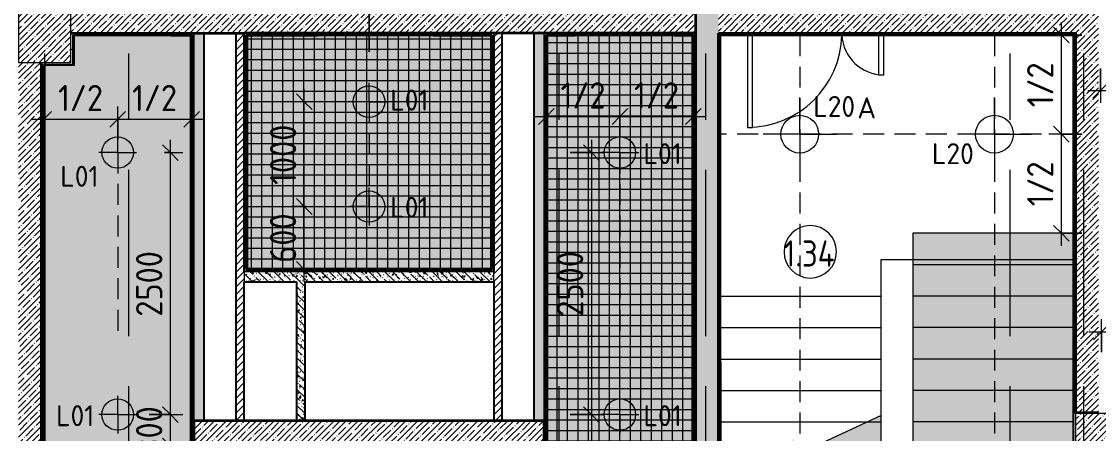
# Model space of a CAD drawing. Header units: millimetres. Extents: x 35802 to 233035, y -8553 to 29000.
# Drawn here: x 65439 to 75700, y 3859 to 7790 of the extents above; entities that cross this region are included whole.
import ezdxf

# ---------------------------------------------------------------- set-up
doc = ezdxf.new("R2010")
doc.units = ezdxf.units.MM
doc.linetypes.add('ADSK_Штрих_ш2 п1', pattern=[300, 200, -100])
doc.linetypes.add('Осевая', pattern=[3175, 635, -476.25, 1587.5, -476.25])
for name, color, linetype, lineweight in [('A-ANNO-DIMS', 7, 'Continuous', 9), ('A-ANNO-DIMS-100', 7, 'Continuous', 9), ('A-ANNO-NOTE', 7, 'Continuous', 9), ('A-AREA-IDEN', 7, 'Continuous', 9), ('A-CLNG-PATT', 7, 'Continuous', 9), ('A-DETL-1', 7, 'ADSK_Штрих_ш2 п1', 9), ('A-DOOR', 7, 'Continuous', 9), ('A-DOOR-1', 7, 'Continuous', 13), ('A-WALL', 7, 'Continuous', 9), ('E-LITE-EQPM-IDEN', 7, 'Continuous', 9), ('I-WALL', 7, 'Continuous', 9), ('S-COLS', 7, 'Continuous', 9), ('S-STRS-2', 7, 'Continuous', 9), ('S-STRS-MBND', 7, 'Continuous', 9), ('Оси-2', 7, 'Осевая', 9)]:
    doc.layers.add(name, color=color, linetype=linetype, lineweight=lineweight)
for name, color, linetype, lineweight, true_color in [('A-CLNG-1', 7, 'Continuous', 9, 0xc0c0c0), ('A-WALL-1', 7, 'Continuous', 35, 0x3c3c3c), ('A-WALL-2', 7, 'Continuous', 25, 0x3c3c3c), ('A-WALL-FNSH-2', 7, 'Continuous', 13, 0x3c3c3c), ('G-ANNO-TEXT-1', 1, 'Continuous', 9, 0xff0000)]:
    doc.layers.add(name, color=color, linetype=linetype, lineweight=lineweight, true_color=true_color)
doc.layers.add('A-CLNG-PATT-1', color=7, linetype='Continuous', lineweight=9, transparency=1)
doc.layers.add('S-STRS-1', color=7, linetype='Continuous', lineweight=13, transparency=1)
doc.styles.add('GOST Common', font='GOST_Common.ttf', dxfattribs={"height": 200})
doc.styles.add('GOST Common_1', font='GOST_Common.ttf', dxfattribs={"width": 0.9, "height": 250})
doc.styles.add('ISOCPEUR', font='isocpeur.ttf', dxfattribs={"width": 0.9, "height": 250})
doc.styles.add('ISOCPEUR_1', font='isocpeur.ttf', dxfattribs={"height": 200})
doc.dimstyles.new('ISO-2_5_0_9К_БОЛЬШОЙ', dxfattribs={"dimscale": 304.8, "dimtxt": 248.995294, "dimasz": 0.492126, "dimexe": 0.393701, "dimexo": 0.984252, "dimgap": 0, "dimtad": 1, "dimdec": 0, "dimrnd": 10, "dimzin": 0, "dimdsep": 46, "dimtxsty": 'ISOCPEUR', "dimblk1": 'OBLIQUE', "dimblk2": 'OBLIQUE', "dimsah": 1, "dimcen": 0.09, "dimdle": 0.393701, "dimazin": 0, "dimtfac": 1, "dimtdec": 4, "dimtix": 1, "dimtmove": 0, "dimatfit": 3, "dimfxl": 1, "dimtvp": 1, "dimtolj": 1, "dimtzin": 0, "dimarcsym": 2})
doc.dimstyles.new('ISO-2_5_0_9К_БОЛЬШОЙ_3', dxfattribs={"dimscale": 304.8, "dimtxt": 248.995294, "dimasz": 0.492126, "dimexe": 0.393701, "dimexo": 0.984252, "dimgap": 0, "dimtad": 1, "dimdec": 0, "dimrnd": 10, "dimzin": 0, "dimdsep": 46, "dimtxsty": 'ISOCPEUR', "dimblk1": 'OBLIQUE', "dimblk2": 'OBLIQUE', "dimsah": 1, "dimcen": 0.09, "dimdle": 0.393701, "dimazin": 0, "dimtfac": 1, "dimtdec": 4, "dimtix": 1, "dimtmove": 0, "dimatfit": 3, "dimfxl": 1, "dimtvp": 1, "dimtolj": 1, "dimtzin": 0, "dimarcsym": 2})
pattern_1 = [(45, (0, 0), (-57.02463, 57.02463), []), (45, (57.025, 0), (-57.02463, 57.02463), [100.806, -20.161, 3.353, -16.808])]
pattern_2 = [(45, (0, 0), (-35.35534, 35.35534), [])]
pattern_3 = [(135, (0, 0), (-75.43415, -75.43415), [106.68, -17.78, 3.556, -17.78]), (135, (0, 75.39), (-75.43415, -75.43415), []), (50, (0, 0), (127.52922, -11.15758), [13.335, -146.685]), (355, (0, 0), (-24.66966, 133.74002), [10.668, -117.348]), (100.451, (10.63, -0.93), (102.85973, 122.58178), [11.333, -124.663]), (46.184, (0, 35.56), (189.75516, -29.43036), [20.002, -220.027]), (96.636, (15.81, 33.1), (166.1822, 173.1996), [17, -186.995]), (351.184, (0, 35.56), (166.18393, 173.1976), [16.002, -176.022]), (21, (17.78, 26.67), (106.13027, -71.58603), [13.335, -146.685]), (326, (17.78, 26.67), (43.26188, 128.93175), [10.668, -117.348]), (71.451, (26.62, 20.7), (149.39198, 57.34505), [11.333, -124.663]), (37.5, (0, 0), (2.162228, 59.188357), [3.353, -112.573, 3.353, -115.773, -117.792]), (37.5, (0, 0), (2.162228, 59.188357), [-235.052, 3.353, -114.44]), (7.5, (0, 0), (46.77386, 70.12615), [3.353, -64.567, 3.353, -109.906, -44.894]), (7.5, (0, 0), (46.77386, 70.12615), [-181.178, 3.353, -41.542]), (327.5, (-39.65, 0), (94.91367, -4.010093), [3.353, -41.097, 3.353, -135.331, -184.023]), (327.5, (-39.65, 0), (94.91367, -4.010093), [-183.134, 3.353, -180.67]), (317.5, (-57.43, 0), (103.69057, 17.79882), [3.353, -54.432, 3.353, -88.748, -130.683]), (317.5, (-57.43, 0), (103.69057, 17.79882), [-149.885, 3.353, -127.33])]
pattern_4 = [(0, (0, 0), (121.92, 30.48), [10.058, -81.382, 10.058, -81.382, -487.68]), (0, (0, 0), (121.92, 30.48), [-182.88, 10.058, -172.822, 10.058, -81.382, -213.36]), (0, (0, 0), (121.92, 30.48), [-457.2, 10.058, -50.902, 10.058, -142.342]), (120, (45.72, 15.24), (-87.356454, 90.345817), [10.058, -81.382, 10.058, -81.382, -487.68]), (120, (45.72, 15.24), (-87.356454, 90.345817), [-182.88, 10.058, -172.822, 10.058, -81.382, -213.36]), (120, (45.72, 15.24), (-87.356454, 90.345817), [-457.2, 10.058, -50.902, 10.058, -142.342]), (240, (60.96, 76.2), (-34.563546, -120.825817), [10.058, -81.382, 10.058, -81.382, -487.68]), (240, (60.96, 76.2), (-34.563546, -120.825817), [-182.88, 10.058, -172.822, 10.058, -81.382, -213.36]), (240, (60.96, 76.2), (-34.563546, -120.825817), [-457.2, 10.058, -50.902, 10.058, -142.342])]

# ---------------------------------------------------------------- blocks, each defined once
blk = doc.blocks.new('BSC_Колонна _Прямоугольная - 500х500-V11-План расстановки осветительного оборудования 1 этажа в осях 12-23')
at = {"layer": 'S-COLS'}
h = blk.add_hatch(dxfattribs=at)
h.set_pattern_fill('FP_13', color=256, style=0, pattern_type=2)
h.set_pattern_definition([(45, (-75730, -3800), (-57.02463, 57.02463), []), (45, (-75672.975, -3800), (-57.02463, 57.02463), [100.806, -20.161, 3.353, -16.808])])
h.paths.add_polyline_path([(-250, -250), (250, -250), (250, 250), (-250, 250), (-250, 16)])
for p, q in [((250, 250), (-250, 250)), ((-250, 250), (-250, -250)), ((250, -250), (250, 250)), ((-250, -250), (250, -250))]:
    blk.add_line(p, q, dxfattribs=at)
blk = doc.blocks.new('BSC_Колонна _Прямоугольная - 500х500-V13-План расстановки осветительного оборудования 1 этажа в осях 12-23')
at = {"layer": 'S-COLS'}
h = blk.add_hatch(dxfattribs=at)
h.set_pattern_fill('FP_15', color=256, style=0, pattern_type=2)
h.set_pattern_definition([(45, (-65660, -7650), (-57.02463, 57.02463), []), (45, (-65602.975, -7650), (-57.02463, 57.02463), [100.806, -20.161, 3.353, -16.808])])
h.paths.add_polyline_path([(-250, -250), (250, -250), (250, 250), (-250, 250)])
for p, q in [((250, 250), (-250, 250)), ((-250, 250), (-250, -250)), ((250, -250), (250, 250)), ((-250, -250), (250, -250))]:
    blk.add_line(p, q, dxfattribs=at)
blk = doc.blocks.new('110_Дверь_СКБ_2Ст - Д-1_л_Лестничная клетка EIS60 2-32142534-План расстановки осветительного оборудования 1 этажа в осях 12-23')
at = {"layer": 'A-DOOR'}
for centre, radius, start, end in [((662.5, 110), 900, 90, 178.72242), ((-637.5, 110), 400, 2.88328, 90)]:
    blk.add_arc(centre, radius, start, end, dxfattribs=at)
at = {"layer": 'A-DOOR-1'}
for p, q in [((662.5, 1010), (612.5, 1010)), ((612.5, 1010), (612.5, 130)), ((662.5, 130), (662.5, 1010)), ((-637.5, 510), (-637.5, 130)), ((-587.5, 510), (-637.5, 510)), ((-587.5, 130), (-587.5, 510))]:
    blk.add_line(p, q, dxfattribs=at)
blk = doc.blocks.new('Марка_Помещения - Номер-25198446-План расстановки осветительного оборудования 1 этажа в осях 12-23')
at = {"layer": 'A-AREA-IDEN'}
for start, end in [(360, 180), (180, 360)]:
    blk.add_arc((0, 0), 2.5, start, end, dxfattribs=at)
blk = doc.blocks.new('DIMBLOCK61-План расстановки осветительного оборудования 1 этажа в осях 12-23')
at = {"layer": 'A-ANNO-DIMS-100'}
for p, q in [((70440, 6690), (70440, 7004)), ((71140, 6690), (71140, 7004)), ((70320, 6884), (71140, 6884)), ((70440, 6884), (70440, 6690)), ((71140, 6884), (71140, 6690))]:
    blk.add_line(p, q, dxfattribs=at)
at = {"layer": 'A-ANNO-DIMS-100', "lineweight": 20}
for p, q in [((70440, 6884), (70365, 6809)), ((70440, 6884), (70515, 6959)), ((71140, 6884), (71065, 6809)), ((71140, 6884), (71215, 6959))]:
    blk.add_line(p, q, dxfattribs=at)
at = {"layer": 'A-ANNO-DIMS-100', "color": 0, "insert": (70575, 7210), "char_height": 250, "width": 517.14, "attachment_point": 1, "line_spacing_factor": 1.149209, "style": 'ISOCPEUR'}
blk.add_mtext('1/2', dxfattribs=at)
blk = doc.blocks.new('_Oblique')
at = {"color": 0, "linetype": 'ByBlock', "lineweight": -2}
blk.add_line((-0.5, -0.5), (0.5, 0.5), dxfattribs=at)
blk = doc.blocks.new('DIMBLOCK62-План расстановки осветительного оборудования 1 этажа в осях 12-23')
at = {"layer": 'A-ANNO-DIMS-100'}
for p, q in [((71140, 6690), (71140, 7004)), ((71840, 6690), (71840, 7004)), ((71140, 6884), (71960, 6884)), ((71140, 6884), (71140, 6690)), ((71840, 6884), (71840, 6690))]:
    blk.add_line(p, q, dxfattribs=at)
at = {"layer": 'A-ANNO-DIMS-100', "lineweight": 20}
for p, q in [((71140, 6884), (71065, 6809)), ((71140, 6884), (71215, 6959)), ((71840, 6884), (71765, 6809)), ((71840, 6884), (71915, 6959))]:
    blk.add_line(p, q, dxfattribs=at)
at = {"layer": 'A-ANNO-DIMS-100', "color": 0, "insert": (71275, 7210), "char_height": 250, "width": 517.14, "attachment_point": 1, "line_spacing_factor": 1.149209, "style": 'ISOCPEUR'}
blk.add_mtext('1/2', dxfattribs=at)
blk = doc.blocks.new('DIMBLOCK159-План расстановки осветительного оборудования 1 этажа в осях 12-23')
at = {"layer": 'A-ANNO-DIMS-100'}
for p, q in [((76510, 7750), (76510, 7013)), ((76510, 7133), (76510, 7750)), ((75720, 7341), (75720, 7013)), ((75720, 7133), (75720, 7341)), ((75600, 7133), (76510, 7133))]:
    blk.add_line(p, q, dxfattribs=at)
at = {"layer": 'A-ANNO-DIMS-100', "lineweight": 20}
for p, q in [((75720, 7133), (75795, 7208)), ((76510, 7133), (76585, 7208)), ((75720, 7133), (75645, 7058)), ((76510, 7133), (76435, 7058))]:
    blk.add_line(p, q, dxfattribs=at)
at = {"layer": 'A-ANNO-DIMS-100', "color": 0, "insert": (75900, 7459), "char_height": 250, "width": 517.14, "attachment_point": 1, "line_spacing_factor": 1.149209, "style": 'ISOCPEUR'}
blk.add_mtext('1/2', dxfattribs=at)
blk = doc.blocks.new('DIMBLOCK163-План расстановки осветительного оборудования 1 этажа в осях 12-23')
at = {"layer": 'A-ANNO-DIMS-100', "lineweight": 20}
for p, q in [((75347, 6715), (75272, 6790)), ((75347, 6715), (75422, 6640)), ((75347, 5770), (75272, 5845)), ((75347, 5770), (75422, 5695))]:
    blk.add_line(p, q, dxfattribs=at)
at = {"layer": 'A-ANNO-DIMS-100'}
for p, q in [((75541, 6715), (75227, 6715)), ((75347, 5650), (75347, 6715)), ((75347, 6715), (75541, 6715)), ((75541, 5770), (75227, 5770)), ((75347, 5770), (75541, 5770))]:
    blk.add_line(p, q, dxfattribs=at)
at = {"layer": 'A-ANNO-DIMS-100', "color": 0, "insert": (75020, 6027), "char_height": 250, "width": 517.14, "attachment_point": 1, "rotation": 90, "line_spacing_factor": 1.149209, "style": 'ISOCPEUR'}
blk.add_mtext('1/2', dxfattribs=at)
blk = doc.blocks.new('DIMBLOCK164-План расстановки осветительного оборудования 1 этажа в осях 12-23')
at = {"layer": 'A-ANNO-DIMS-100', "lineweight": 20}
for p, q in [((75347, 7660), (75272, 7735)), ((75347, 7660), (75422, 7585)), ((75347, 6715), (75272, 6790)), ((75347, 6715), (75422, 6640))]:
    blk.add_line(p, q, dxfattribs=at)
at = {"layer": 'A-ANNO-DIMS-100'}
for p, q in [((75347, 6715), (75347, 7780)), ((75541, 7660), (75227, 7660)), ((75347, 7660), (75541, 7660)), ((75541, 6715), (75227, 6715)), ((75347, 6715), (75541, 6715))]:
    blk.add_line(p, q, dxfattribs=at)
at = {"layer": 'A-ANNO-DIMS-100', "color": 0, "insert": (75020, 6972), "char_height": 250, "width": 517.14, "attachment_point": 1, "rotation": 90, "line_spacing_factor": 1.149209, "style": 'ISOCPEUR'}
blk.add_mtext('1/2', dxfattribs=at)
blk = doc.blocks.new('DIMBLOCK165-План расстановки осветительного оборудования 1 этажа в осях 12-23')
at = {"layer": 'A-ANNO-DIMS-100'}
for p, q in [((67580, 7960), (67580, 8194)), ((68750, 7500), (68750, 8194)), ((67460, 8074), (68750, 8074)), ((67580, 8074), (67580, 7960)), ((68750, 8074), (68750, 7500))]:
    blk.add_line(p, q, dxfattribs=at)
at = {"layer": 'A-ANNO-DIMS-100', "lineweight": 20}
for p, q in [((67580, 8074), (67655, 8149)), ((68750, 8074), (68825, 8149)), ((67580, 8074), (67505, 7999)), ((68750, 8074), (68675, 7999))]:
    blk.add_line(p, q, dxfattribs=at)
at = {"layer": 'A-ANNO-DIMS-100', "color": 0, "insert": (67950, 8401), "char_height": 250, "width": 517.14, "attachment_point": 1, "line_spacing_factor": 1.149209, "style": 'ISOCPEUR'}
blk.add_mtext('1/2', dxfattribs=at)
blk = doc.blocks.new('DIMBLOCK166-План расстановки осветительного оборудования 1 этажа в осях 12-23')
at = {"layer": 'A-ANNO-DIMS-100'}
for p, q in [((68750, 7500), (68750, 8194)), ((69920, 7960), (69920, 8194)), ((68750, 8074), (70040, 8074)), ((68750, 8074), (68750, 7500)), ((69920, 8074), (69920, 7960))]:
    blk.add_line(p, q, dxfattribs=at)
at = {"layer": 'A-ANNO-DIMS-100', "lineweight": 20}
for p, q in [((68750, 8074), (68825, 8149)), ((69920, 8074), (69995, 8149)), ((68750, 8074), (68675, 7999)), ((69920, 8074), (69845, 7999))]:
    blk.add_line(p, q, dxfattribs=at)
at = {"layer": 'A-ANNO-DIMS-100', "color": 0, "insert": (69120, 8401), "char_height": 250, "width": 517.14, "attachment_point": 1, "line_spacing_factor": 1.149209, "style": 'ISOCPEUR'}
blk.add_mtext('1/2', dxfattribs=at)
blk = doc.blocks.new('DIMBLOCK167-План расстановки осветительного оборудования 1 этажа в осях 12-23')
at = {"layer": 'A-ANNO-DIMS-100', "lineweight": 20}
for p, q in [((68133, 6025), (68058, 6100)), ((68133, 6025), (68208, 5950)), ((68133, 5425), (68058, 5500)), ((68133, 5425), (68208, 5350))]:
    blk.add_line(p, q, dxfattribs=at)
at = {"layer": 'A-ANNO-DIMS-100'}
for p, q in [((68152, 6025), (68013, 6025)), ((68133, 5305), (68133, 6025)), ((68133, 6025), (68152, 6025)), ((68327, 5425), (68013, 5425)), ((68133, 5425), (68327, 5425))]:
    blk.add_line(p, q, dxfattribs=at)
at = {"layer": 'A-ANNO-DIMS-100', "color": 0, "insert": (67806, 5488), "char_height": 250, "width": 568.86, "attachment_point": 1, "rotation": 90, "line_spacing_factor": 1.149209, "style": 'ISOCPEUR'}
blk.add_mtext('600', dxfattribs=at)
blk = doc.blocks.new('DIMBLOCK168-План расстановки осветительного оборудования 1 этажа в осях 12-23')
at = {"layer": 'A-ANNO-DIMS-100', "lineweight": 20}
for p, q in [((68133, 7025), (68058, 7100)), ((68133, 7025), (68208, 6950)), ((68133, 6025), (68058, 6100)), ((68133, 6025), (68208, 5950))]:
    blk.add_line(p, q, dxfattribs=at)
at = {"layer": 'A-ANNO-DIMS-100'}
for p, q in [((68133, 6025), (68133, 7145)), ((68152, 7025), (68013, 7025)), ((68133, 7025), (68152, 7025)), ((68152, 6025), (68013, 6025)), ((68133, 6025), (68152, 6025))]:
    blk.add_line(p, q, dxfattribs=at)
at = {"layer": 'A-ANNO-DIMS-100', "color": 0, "insert": (67806, 6231), "char_height": 250, "width": 706.76, "attachment_point": 1, "rotation": 90, "line_spacing_factor": 1.149209, "style": 'ISOCPEUR'}
blk.add_mtext('1000', dxfattribs=at)
blk = doc.blocks.new('DIMBLOCK170-План расстановки осветительного оборудования 1 этажа в осях 12-23')
at = {"layer": 'A-ANNO-DIMS-100', "lineweight": 20}
for p, q in [((66857, 4040), (66782, 4115)), ((66857, 4040), (66932, 3965)), ((66857, 3740), (66782, 3815)), ((66857, 3740), (66932, 3665))]:
    blk.add_line(p, q, dxfattribs=at)
at = {"layer": 'A-ANNO-DIMS-100'}
for p, q in [((66655, 4040), (66977, 4040)), ((66857, 4040), (66655, 4040)), ((66857, 3740), (66857, 4040)), ((66760, 3740), (66977, 3740)), ((66857, 3740), (66760, 3740))]:
    blk.add_line(p, q, dxfattribs=at)
at = {"layer": 'A-ANNO-DIMS-100', "color": 0, "insert": (66530, 3653), "char_height": 250, "width": 568.86, "attachment_point": 1, "rotation": 90, "line_spacing_factor": 1.149209, "style": 'ISOCPEUR'}
blk.add_mtext('300', dxfattribs=at)
blk = doc.blocks.new('DIMBLOCK171-План расстановки осветительного оборудования 1 этажа в осях 12-23')
at = {"layer": 'A-ANNO-DIMS-100', "lineweight": 20}
for p, q in [((66857, 6540), (66782, 6615)), ((66857, 6540), (66932, 6465)), ((66857, 4040), (66782, 4115)), ((66857, 4040), (66932, 3965))]:
    blk.add_line(p, q, dxfattribs=at)
at = {"layer": 'A-ANNO-DIMS-100'}
for p, q in [((66857, 4040), (66857, 6660)), ((66802, 6540), (66977, 6540)), ((66857, 6540), (66802, 6540)), ((66655, 4040), (66977, 4040)), ((66857, 4040), (66655, 4040))]:
    blk.add_line(p, q, dxfattribs=at)
at = {"layer": 'A-ANNO-DIMS-100', "color": 0, "insert": (66530, 4974), "char_height": 250, "width": 758.48, "attachment_point": 1, "rotation": 90, "line_spacing_factor": 1.149209, "style": 'ISOCPEUR'}
blk.add_mtext('2500', dxfattribs=at)
blk = doc.blocks.new('DIMBLOCK173-План расстановки осветительного оборудования 1 этажа в осях 12-23')
at = {"layer": 'A-ANNO-DIMS-100', "lineweight": 20}
for p, q in [((70868, 6540), (70793, 6615)), ((70868, 6540), (70943, 6465)), ((70868, 4040), (70793, 4115)), ((70868, 4040), (70943, 3965))]:
    blk.add_line(p, q, dxfattribs=at)
at = {"layer": 'A-ANNO-DIMS-100'}
for p, q in [((70868, 6660), (70868, 4040)), ((70665, 6540), (70988, 6540)), ((70868, 6540), (70665, 6540)), ((70665, 4040), (70988, 4040)), ((70868, 4040), (70665, 4040))]:
    blk.add_line(p, q, dxfattribs=at)
at = {"layer": 'A-ANNO-DIMS-100', "color": 0, "insert": (70541, 4974), "char_height": 250, "width": 758.48, "attachment_point": 1, "rotation": 90, "line_spacing_factor": 1.149209, "style": 'ISOCPEUR'}
blk.add_mtext('2500', dxfattribs=at)
blk = doc.blocks.new('DIMBLOCK174-План расстановки осветительного оборудования 1 этажа в осях 12-23')
at = {"layer": 'A-ANNO-DIMS-100', "lineweight": 20}
for p, q in [((70868, 4040), (70793, 4115)), ((70868, 4040), (70943, 3965)), ((70868, 1540), (70793, 1615)), ((70868, 1540), (70943, 1465))]:
    blk.add_line(p, q, dxfattribs=at)
at = {"layer": 'A-ANNO-DIMS-100'}
for p, q in [((70665, 4040), (70988, 4040)), ((70868, 4040), (70665, 4040)), ((70868, 4040), (70868, 1420)), ((70845, 1540), (70988, 1540)), ((70868, 1540), (70845, 1540))]:
    blk.add_line(p, q, dxfattribs=at)
at = {"layer": 'A-ANNO-DIMS-100', "color": 0, "insert": (70541, 2474), "char_height": 250, "width": 758.48, "attachment_point": 1, "rotation": 90, "line_spacing_factor": 1.149209, "style": 'ISOCPEUR'}
blk.add_mtext('2500', dxfattribs=at)
blk = doc.blocks.new('DIMBLOCK209-План расстановки осветительного оборудования 1 этажа в осях 12-23')
at = {"layer": 'A-ANNO-DIMS-100'}
for p, q in [((76421, 5169), (76421, 4709)), ((76421, 4829), (76421, 5169)), ((75728, 4635), (75728, 4949)), ((75608, 4829), (76421, 4829)), ((75728, 4829), (75728, 4635))]:
    blk.add_line(p, q, dxfattribs=at)
at = {"layer": 'A-ANNO-DIMS-100', "lineweight": 20}
for p, q in [((75728, 4829), (75653, 4754)), ((75728, 4829), (75803, 4904)), ((76421, 4829), (76346, 4754)), ((76421, 4829), (76496, 4904))]:
    blk.add_line(p, q, dxfattribs=at)
at = {"layer": 'A-ANNO-DIMS-100', "color": 0, "insert": (75859, 5156), "char_height": 250, "width": 517.14, "attachment_point": 1, "line_spacing_factor": 1.149209, "style": 'ISOCPEUR'}
blk.add_mtext('1/2', dxfattribs=at)
blk = doc.blocks.new('DIMBLOCK277-План расстановки осветительного оборудования 1 этажа в осях 12-23')
at = {"layer": 'A-ANNO-DIMS-100'}
for p, q in [((65650, 6664), (65650, 6978)), ((66355, 6664), (66355, 6978)), ((65530, 6858), (66355, 6858)), ((65650, 6858), (65650, 6664)), ((66355, 6858), (66355, 6664))]:
    blk.add_line(p, q, dxfattribs=at)
at = {"layer": 'A-ANNO-DIMS-100', "lineweight": 20}
for p, q in [((65650, 6858), (65725, 6933)), ((66355, 6858), (66430, 6933)), ((65650, 6858), (65575, 6783)), ((66355, 6858), (66280, 6783))]:
    blk.add_line(p, q, dxfattribs=at)
at = {"layer": 'A-ANNO-DIMS-100', "color": 0, "insert": (65787, 7185), "char_height": 250, "width": 517.14, "attachment_point": 1, "line_spacing_factor": 1.149209, "style": 'ISOCPEUR'}
blk.add_mtext('1/2', dxfattribs=at)
blk = doc.blocks.new('DIMBLOCK278-План расстановки осветительного оборудования 1 этажа в осях 12-23')
at = {"layer": 'A-ANNO-DIMS-100'}
for p, q in [((66355, 6664), (66355, 6978)), ((67060, 6664), (67060, 6978)), ((66355, 6858), (67180, 6858)), ((66355, 6858), (66355, 6664)), ((67060, 6858), (67060, 6664))]:
    blk.add_line(p, q, dxfattribs=at)
at = {"layer": 'A-ANNO-DIMS-100', "lineweight": 20}
for p, q in [((66355, 6858), (66430, 6933)), ((67060, 6858), (67135, 6933)), ((66355, 6858), (66280, 6783)), ((67060, 6858), (66985, 6783))]:
    blk.add_line(p, q, dxfattribs=at)
at = {"layer": 'A-ANNO-DIMS-100', "color": 0, "insert": (66492, 7185), "char_height": 250, "width": 517.14, "attachment_point": 1, "line_spacing_factor": 1.149209, "style": 'ISOCPEUR'}
blk.add_mtext('1/2', dxfattribs=at)

msp = doc.modelspace()

# ---------------------------------------------------------------- hatches: boundary and pattern name
at = {"layer": 'A-CLNG-PATT'}
h = msp.add_hatch(dxfattribs=at)
h.set_pattern_fill('FP_68', color=256, style=0, pattern_type=2)
h.set_pattern_definition([(180, (68630, 6326), (-1e-14, -100), []), (270, (68630, 6326), (100, 6e-15), [])])
h.paths.add_polyline_path([(69920, 5425), (69920, 7660), (67580, 7660), (67580, 5425)])
h = msp.add_hatch(dxfattribs=at)
h.set_pattern_fill('FP_69', color=256, style=0, pattern_type=2)
h.set_pattern_definition([(270, (70441, 3889), (100, 6e-15), []), (0, (70441, 3889), (0, 100), [])])
h.paths.add_polyline_path([(70204.9, 140), (71560, 140), (71560, 515.5), (71840, 515.5), (71840, 7660), (70440, 7660), (70440, 3740), (69165, 3740), (69165, 140)])
at = {"layer": 'A-CLNG-PATT-1'}
for points in [[(68365, 140), (68365, 3740), (67060, 3740), (67060, 7660), (65930, 7660), (65930, 7380), (65650, 7380), (65650, 515.5), (66160, 515.5), (66160, 140), (67302.9, 140)], [(69919, 5426), (69919, 7659), (67581, 7659), (67581, 5426)], [(69165, 140), (71560, 140), (71560, 515.5), (71840, 515.5), (71840, 7660), (70440, 7660), (70440, 3740), (69165, 3740), (69165, 515.5)]]:
    msp.add_hatch(color=256, dxfattribs=at).paths.add_polyline_path(points)
at = {"layer": 'I-WALL'}
h = msp.add_hatch(dxfattribs=at)
h.set_pattern_fill('FP_1', color=256, style=0, pattern_type=2)
h.set_pattern_definition(pattern_1)
h.paths.add_polyline_path([(71655.9, 7680), (71860, 7680), (71860, 7900), (65910, 7900), (65910, 7680), (70420, 7680)])
h = msp.add_hatch(dxfattribs=at)
h.set_pattern_fill('FP_1', color=256, style=0, pattern_type=2)
h.set_pattern_definition(pattern_1)
h.paths.add_polyline_path([(71860, -100), (72080, -100), (72080, 7900), (71860, 7900), (71860, 120)])
h = msp.add_hatch(dxfattribs=at)
h.set_pattern_fill('FP_1', color=256, style=0, pattern_type=2)
h.set_pattern_definition(pattern_1)
h.paths.add_polyline_path([(75480, 7680), (75700, 7680), (75700, 7900), (72080, 7900), (72080, 7680), (75283.4, 7680)])
h = msp.add_hatch(dxfattribs=at)
h.set_pattern_fill('FP_67', color=256, style=0, pattern_type=2)
h.set_pattern_definition(pattern_4)
h.paths.add_polyline_path([(67060, 7660), (67060, 7680), (65910, 7680), (65910, 7660), (66577.4, 7660)])
h = msp.add_hatch(dxfattribs=at)
h.set_pattern_fill('FP_67', color=256, style=0, pattern_type=2)
h.set_pattern_definition(pattern_4)
h.paths.add_polyline_path([(65930, 7380), (65930, 7660), (65910, 7660), (65910, 7380)])
h = msp.add_hatch(dxfattribs=at)
h.set_pattern_fill('FP_67', color=256, style=0, pattern_type=2)
h.set_pattern_definition(pattern_4)
h.paths.add_polyline_path([(67060, 3760), (67080, 3760), (67080, 7680), (67060, 7680), (67060, 4850.3)])
h = msp.add_hatch(dxfattribs=at)
h.set_pattern_fill('FP_21', color=256, style=0, pattern_type=2)
h.set_pattern_definition(pattern_3)
h.paths.add_polyline_path([(67180, 3980), (67180, 7680), (67080, 7680), (67080, 3980)])
h = msp.add_hatch(dxfattribs=at)
h.set_pattern_fill('FP_36', color=256, style=0, pattern_type=2)
h.set_pattern_definition(pattern_2)
h.paths.add_polyline_path([(67480, 3980), (67560, 3980), (67560, 7680), (67480, 7680), (67480, 4850.3)])
h = msp.add_hatch(dxfattribs=at)
h.set_pattern_fill('FP_67', color=256, style=0, pattern_type=2)
h.set_pattern_definition(pattern_4)
h.paths.add_polyline_path([(67560, 5425), (67580, 5425), (67580, 7680), (67560, 7680), (67560, 6918.8)])
h = msp.add_hatch(dxfattribs=at)
h.set_pattern_fill('FP_67', color=256, style=0, pattern_type=2)
h.set_pattern_definition(pattern_4)
h.paths.add_polyline_path([(69920, 7660), (69940, 7660), (69940, 7680), (67580, 7680), (67580, 7660), (68753.9, 7660)])
h = msp.add_hatch(dxfattribs=at)
h.set_pattern_fill('FP_67', color=256, style=0, pattern_type=2)
h.set_pattern_definition(pattern_4)
h.paths.add_polyline_path([(69940, 5405), (69940, 7660), (69920, 7660), (69920, 5405)])
h = msp.add_hatch(dxfattribs=at)
h.set_pattern_fill('FP_36', color=256, style=0, pattern_type=2)
h.set_pattern_definition(pattern_2)
h.paths.add_polyline_path([(70020, 3980), (70020, 7680), (69940, 7680), (69940, 3980)])
h = msp.add_hatch(dxfattribs=at)
h.set_pattern_fill('FP_21', color=256, style=0, pattern_type=2)
h.set_pattern_definition(pattern_3)
h.paths.add_polyline_path([(70420, 3980), (70420, 7680), (70320, 7680), (70320, 3980)])
h = msp.add_hatch(dxfattribs=at)
h.set_pattern_fill('FP_67', color=256, style=0, pattern_type=2)
h.set_pattern_definition(pattern_4)
h.paths.add_polyline_path([(70420, 3760), (70440, 3760), (70440, 7680), (70420, 7680), (70420, 4850.3)])
h = msp.add_hatch(dxfattribs=at)
h.set_pattern_fill('FP_67', color=256, style=0, pattern_type=2)
h.set_pattern_definition(pattern_4)
h.paths.add_polyline_path([(70440, 7660), (71840, 7660), (71840, 7680), (70440, 7680)])
h = msp.add_hatch(dxfattribs=at)
h.set_pattern_fill('FP_67', color=256, style=0, pattern_type=2)
h.set_pattern_definition(pattern_4)
h.paths.add_polyline_path([(71860, 140), (71860, 7680), (71840, 7680), (71840, 140)])
h = msp.add_hatch(dxfattribs=at)
h.set_pattern_fill('FP_67', color=256, style=0, pattern_type=2)
h.set_pattern_definition(pattern_4)
h.paths.add_polyline_path([(72100, 7660), (75460, 7660), (75460, 7680), (72080, 7680), (72080, 7660)])
h = msp.add_hatch(dxfattribs=at)
h.set_pattern_fill('FP_67', color=256, style=0, pattern_type=2)
h.set_pattern_definition(pattern_4)
h.paths.add_polyline_path([(72100, 120), (72100, 7660), (72080, 7660), (72080, 120)])
h = msp.add_hatch(dxfattribs=at)
h.set_pattern_fill('FP_67', color=256, style=0, pattern_type=2)
h.set_pattern_definition(pattern_4)
h.paths.add_polyline_path([(75480, 140), (75480, 7680), (75460, 7680), (75460, 140)])
h = msp.add_hatch(dxfattribs=at)
h.set_pattern_fill('FP_1', color=256, style=0, pattern_type=2)
h.set_pattern_definition(pattern_1)
h.paths.add_polyline_path([(75480, 4060), (75700, 4060), (75700, 7680), (75480, 7680), (75480, 4333.2)])
h = msp.add_hatch(dxfattribs=at)
h.set_pattern_fill('FP_1', color=256, style=0, pattern_type=2)
h.set_pattern_definition(pattern_1)
h.paths.add_polyline_path([(65410, 400), (65630, 400), (65630, 7400), (65410, 7400), (65410, 713.5)])
h = msp.add_hatch(dxfattribs=at)
h.set_pattern_fill('FP_67', color=256, style=0, pattern_type=2)
h.set_pattern_definition(pattern_4)
h.paths.add_polyline_path([(65910, 7380), (65910, 7400), (65630, 7400), (65630, 7380), (65851.9, 7380)])
h = msp.add_hatch(dxfattribs=at)
h.set_pattern_fill('FP_67', color=256, style=0, pattern_type=2)
h.set_pattern_definition(pattern_4)
h.paths.add_polyline_path([(65650, 420), (65650, 7380), (65630, 7380), (65630, 420)])
h = msp.add_hatch(dxfattribs=at)
h.set_pattern_fill('FP_67', color=256, style=0, pattern_type=2)
h.set_pattern_definition(pattern_4)
h.paths.add_polyline_path([(69920, 5405), (69920, 5425), (67560, 5425), (67560, 5405)])
h = msp.add_hatch(dxfattribs=at)
h.set_pattern_fill('FP_21', color=256, style=0, pattern_type=2)
h.set_pattern_definition(pattern_3)
h.paths.add_polyline_path([(69940, 5305), (69940, 5405), (67560, 5405), (67560, 5305), (68140, 5305)])
h = msp.add_hatch(dxfattribs=at)
h.set_pattern_fill('FP_21', color=256, style=0, pattern_type=2)
h.set_pattern_definition(pattern_3)
h.paths.add_polyline_path([(68140, 3980), (68140, 5305), (68060, 5305), (68060, 3980)])
h = msp.add_hatch(dxfattribs=at)
h.set_pattern_fill('FP_1', color=256, style=0, pattern_type=2)
h.set_pattern_definition(pattern_1)
h.paths.add_polyline_path([(70420, 3760), (70420, 3980), (67080, 3980), (67080, 3760), (70204.9, 3760)])
at = {"layer": 'S-STRS-1'}
for points in [[(75460, 5469.7), (75460, 5769.7), (73930, 5769.7), (73930, 5469.7)], [(75460, 5169.7), (75460, 5469.7), (73930, 5469.7), (73930, 5169.7)], [(75460, 4869.7), (75460, 5169.7), (73930, 5169.7), (73930, 4869.7)], [(74557.9, 4569.7), (75460, 4569.7), (75460, 4869.7), (73930, 4869.7), (73930, 4569.7)], [(73930, 4269.7), (75460, 4269.7), (75460, 4569.7), (73930, 4569.7)], [(75283.4, 3969.7), (75460, 3969.7), (75460, 4269.7), (73930, 4269.7), (73930, 3969.7), (74557.9, 3969.7)], [(73630, 3969.7), (73630, 4031.1), (73498.4, 3969.7)], [(74557.9, 3669.7), (75460, 3669.7), (75460, 3969.7), (73930, 3969.7), (73930, 3669.7)]]:
    msp.add_hatch(color=256, dxfattribs=at).paths.add_polyline_path(points)
h = msp.add_hatch(color=256, dxfattribs=at)
h.paths.add_polyline_path([(73106.9, 3669.7), (73630, 3669.7), (73630, 3969.7), (73498.4, 3969.7), (72968.3, 3722.5), (72955.4, 3669.7)])
h.paths.add_polyline_path([(72855, 3669.7), (72789, 3811.3), (72754.6, 3669.7)])

# ---------------------------------------------------------------- linework, layer by layer
at = {"layer": 'A-ANNO-NOTE'}
for p, q in [((68750, 7025), (68750, 7205)), ((68750, 7025), (68570, 7025)), ((68750, 7025), (68750, 6845)), ((68750, 7025), (68930, 7025)), ((72853.8, 6714.9), (72853.8, 7063.8)), ((74709, 6714.9), (74709, 7063.8)), ((66355, 6540), (66355, 6720)), ((71140, 6540), (71140, 6720)), ((72853.8, 6714.9), (72504.9, 6714.9)), ((72853.8, 6714.9), (72853.8, 6366)), ((72853.8, 6714.9), (73202.7, 6714.9)), ((74709, 6714.9), (74360.1, 6714.9)), ((74709, 6714.9), (74709, 6366)), ((74709, 6714.9), (75057.9, 6714.9)), ((66355, 6540), (66175, 6540)), ((66355, 6540), (66535, 6540)), ((66355, 6540), (66355, 6360)), ((71140, 6540), (70960, 6540)), ((71140, 6540), (71320, 6540)), ((71140, 6540), (71140, 6360)), ((68750, 6025), (68750, 6205)), ((68750, 6025), (68570, 6025)), ((68750, 6025), (68750, 5845)), ((68750, 6025), (68930, 6025)), ((66355, 4040), (66355, 4220)), ((71140, 4040), (71140, 4220)), ((66355, 4040), (66175, 4040)), ((66355, 4040), (66535, 4040)), ((66355, 4040), (66355, 3860)), ((71140, 4040), (70960, 4040)), ((71140, 4040), (71320, 4040)), ((71140, 4040), (71140, 3860))]:
    msp.add_line(p, q, dxfattribs=at)
for centre, radius in [((68750, 7025), 150), ((72853.8, 6714.9), 180), ((74709, 6714.9), 180), ((66355, 6540), 150), ((71140, 6540), 150), ((68750, 6025), 150), ((66355, 4040), 150), ((71140, 4040), 150)]:
    msp.add_circle(centre, radius, dxfattribs=at)
at = {"layer": 'A-CLNG-1'}
msp.add_line((67581, 5426), (69919, 5426), dxfattribs=at)
at = {"layer": 'A-DETL-1'}
for p, q in [((72853.8, 7659), (72853.8, 141)), ((74709, 7659), (74709, 120)), ((68750, 7025), (68750, 6025)), ((75456.7, 6714.9), (72100, 6714.9)), ((66355, 6540), (66355, 4840)), ((71140, 6540), (71140, 4840))]:
    msp.add_line(p, q, dxfattribs=at)
at = {"layer": 'A-WALL'}
for p, q in [((72080, 7660), (72100, 7660)), ((72101, 7659), (72100, 7659)), ((75460, 7659), (75459, 7659)), ((75460, 7660), (75460, 7680)), ((67560, 5405), (67560, 5305)), ((69940, 5305), (69940, 5405))]:
    msp.add_line(p, q, dxfattribs=at)
at = {"layer": 'A-WALL-1'}
for p, q in [((71860, 7900), (71860, 120)), ((65910, 7680), (67560, 7680)), ((71860, 7680), (67560, 7680)), ((72080, 120), (72080, 7680)), ((72080, 7680), (75480, 7680)), ((75480, 7680), (75480, 4060)), ((65630, 400), (65630, 7400)), ((75480, 4060), (75700, 4060)), ((70420, 3980), (67080, 3980)), ((67080, 3980), (67080, 3760)), ((70420, 3760), (70420, 3980))]:
    msp.add_line(p, q, dxfattribs=at)
at = {"layer": 'A-WALL-2'}
for p, q in [((65930, 7660), (67060, 7660)), ((65930, 7380), (65930, 7660)), ((67060, 7660), (67060, 3740)), ((67080, 3980), (67080, 7680)), ((67180, 3980), (67180, 7680)), ((67480, 7680), (67480, 3980)), ((67560, 5405), (67560, 7680)), ((67580, 5425), (67580, 7660)), ((67580, 7660), (69920, 7660)), ((69920, 7660), (69920, 5425)), ((69940, 7680), (69940, 5405)), ((70020, 3980), (70020, 7680)), ((70320, 7680), (70320, 3980)), ((70420, 7680), (70420, 3980)), ((70440, 3740), (70440, 7660)), ((70440, 7660), (71840, 7660)), ((71840, 7660), (71840, 140)), ((72100, 7660), (75460, 7660)), ((72100, 140), (72100, 7660)), ((75460, 7660), (75460, 140)), ((65630, 7400), (65630, 552.5)), ((65650, 7380), (65930, 7380)), ((65650, 420), (65650, 7380)), ((69940, 5405), (67560, 5405)), ((69920, 5425), (67580, 5425)), ((67560, 3980), (67560, 5305)), ((67560, 5305), (68060, 5305)), ((68060, 5305), (68060, 3980)), ((68140, 5305), (69940, 5305)), ((68140, 3980), (68140, 5305)), ((69940, 5305), (69940, 3980)), ((75480, 4050), (75480, 4060))]:
    msp.add_line(p, q, dxfattribs=at)
at = {"layer": 'A-WALL-FNSH-2'}
for p, q in [((72101, 7659), (75459, 7659)), ((72101, 4540.6), (72101, 7659)), ((75459, 7659), (75459, 140.5)), ((72100, 4540.6), (72101, 4540.6)), ((72101.4, 4488.2), (72100.4, 4488.2)), ((72100.4, 4488.2), (72100.4, 2251.9)), ((72101.4, 2251.9), (72101.4, 4488.2))]:
    msp.add_line(p, q, dxfattribs=at)
at = {"layer": 'I-WALL'}
for p, q in [((65941, 7649), (65930, 7649)), ((67059, 7659), (65931, 7659)), ((65931, 7659), (65931, 7380.2)), ((65941, 7649), (65941, 7369)), ((66860, 7660), (66860, 7649)), ((67049, 7649), (66860, 7649)), ((67049, 3729), (67049, 7649)), ((67059, 3743.2), (67059, 7659)), ((67581, 7659), (67580, 7659)), ((69920, 7659), (67581, 7659)), ((67581, 7659), (67581, 5426)), ((68260, 7649), (67581, 7649)), ((67591, 7659), (67591, 5426)), ((68260, 7649), (68260, 7659)), ((69360, 7649), (69360, 7659)), ((69919, 7649), (69360, 7649)), ((69909, 5426), (69909, 7659)), ((69919, 5426), (69919, 7659)), ((71839, 7659), (70440, 7659)), ((70710, 7649), (70440, 7649)), ((70441, 7659), (70441, 3739)), ((70451, 7660), (70451, 3729)), ((70710, 7649), (70710, 7660)), ((71660, 7660), (71660, 7649)), ((71840, 7649), (71660, 7649)), ((71829, 526.5), (71829, 7660)), ((71839, 515.5), (71839, 7659)), ((75459, 7659), (75459, 7660)), ((65941, 7369), (65650, 7369)), ((65651, 7379), (65651, 515.5)), ((65930.3, 7379), (65651, 7379)), ((65661, 7380), (65661, 526.5)), ((65931, 7379), (65931, 7380)), ((75459, 6230), (75460, 6230)), ((75460, 5801), (75459, 5801)), ((75460, 5455), (75459, 5455)), ((67580, 5426), (67581, 5426)), ((67581, 5436), (69919, 5436)), ((75459, 5389.6), (75460, 5389.6)), ((72101, 4540.6), (72101, 2260.3))]:
    msp.add_line(p, q, dxfattribs=at)
at = {"layer": 'S-STRS-2'}
for p, q in [((75460, 5769.7), (73930, 5769.7)), ((73930, 5769.7), (73930, 5469.7)), ((75460, 5769.7), (73930, 5769.7)), ((73930, 5469.7), (73930, 5169.7)), ((75460, 5469.7), (73930, 5469.7)), ((75460, 5469.7), (73930, 5469.7)), ((73930, 5169.7), (73930, 4869.7)), ((75460, 5169.7), (73930, 5169.7)), ((75460, 5169.7), (73930, 5169.7)), ((73930, 4869.7), (73930, 4569.7)), ((75460, 4869.7), (73930, 4869.7)), ((75460, 4869.7), (73930, 4869.7)), ((73930, 4569.7), (73930, 4269.7)), ((75460, 4569.7), (73930, 4569.7)), ((75460, 4569.7), (73930, 4569.7)), ((73930, 4269.7), (73930, 3969.7)), ((75460, 4269.7), (73930, 4269.7)), ((75460, 4269.7), (73930, 4269.7)), ((73630, 3969.7), (73630, 4031.1)), ((73498.4, 3969.7), (73630, 3969.7)), ((73498.4, 3969.7), (73630, 3969.7)), ((73630, 3669.7), (73630, 3969.7)), ((73930, 3969.7), (73930, 3669.7)), ((75460, 3969.7), (73930, 3969.7)), ((75460, 3969.7), (73930, 3969.7))]:
    msp.add_line(p, q, dxfattribs=at)
at = {"layer": 'S-STRS-MBND'}
for p, q in [((72080, 7680), (72080, 5169.7)), ((75480, 7680), (72080, 7680)), ((75480, 5520), (75480, 7680)), ((73630, 5520), (75480, 5520)), ((73630, 5169.7), (73630, 5520)), ((72080, 5169.7), (73630, 5169.7)), ((72080, 3689.7), (72080, 5169.7)), ((72080, 5169.7), (73630, 5169.7)), ((73630, 4031.1), (73630, 5169.7)), ((72080, 4869.7), (73630, 4869.7)), ((72080, 4869.7), (73630, 4869.7)), ((72080, 4569.7), (73630, 4569.7)), ((72080, 4569.7), (73630, 4569.7)), ((72080, 4269.7), (73630, 4269.7)), ((72080, 4269.7), (73630, 4269.7)), ((73630, 4031.1), (72968.3, 3722.5)), ((72080, 3969.7), (73498.4, 3969.7)), ((72080, 3969.7), (73498.4, 3969.7))]:
    msp.add_line(p, q, dxfattribs=at)
at = {"layer": 'Оси-2'}
for p, q in [((75560, 501), (75560, 25078.1)), ((65660, 501), (65660, 24898.1)), ((66460, 501), (66460, 24898.1)), ((70560, 501), (70560, 24898.1)), ((71960, 501), (71960, 24898.1)), ((74860, 501), (74860, 24898.1))]:
    msp.add_line(p, q, dxfattribs=at)

# ---------------------------------------------------------------- block references
at = {"layer": 'A-AREA-IDEN', "xscale": 99.99999999999993, "yscale": 99.99999999999993, "zscale": 99.99999999999993}
msp.add_blockref('Марка_Помещения - Номер-25198446-План расстановки осветительного оборудования 1 этажа в осях 12-23', (72954.2, 5592.9), dxfattribs=at)
at = {"layer": 'A-DOOR', "rotation": 180}
msp.add_blockref('110_Дверь_СКБ_2Ст - Д-1_л_Лестничная клетка EIS60 2-32142534-План расстановки осветительного оборудования 1 этажа в осях 12-23', (73017.5, 7790), dxfattribs=at)
at = {"layer": 'S-COLS'}
for name, p in [('BSC_Колонна _Прямоугольная - 500х500-V13-План расстановки осветительного оборудования 1 этажа в осях 12-23', (65660, 7650)), ('BSC_Колонна _Прямоугольная - 500х500-V11-План расстановки осветительного оборудования 1 этажа в осях 12-23', (75730, 3800))]:
    msp.add_blockref(name, p, dxfattribs=at)

# ---------------------------------------------------------------- texts
at = {"layer": 'A-AREA-IDEN', "insert": (72703.3, 5701.5), "char_height": 250, "width": 627.721, "attachment_point": 1, "style": 'GOST Common_1'}
msp.add_mtext('1.34', dxfattribs=at)
at = {"layer": 'E-LITE-EQPM-IDEN', "char_height": 200, "attachment_point": 1, "style": 'GOST Common'}
for s, insert, width in [('L01', (68952.4, 7140.1), 472.996), ('L20', (72982.8, 7079.5), 529.114), ('L01', (71365.9, 6629.3), 472.996), ('L20', (74113.8, 6629.3), 529.114), ('L01', (65808.7, 6413.5), 472.996), ('L01', (68952.4, 6117), 472.996), ('L01', (65768.7, 4129.3), 472.996), ('L01', (71365.9, 4129.3), 472.996)]:
    msp.add_mtext(s, dxfattribs=dict(at, insert=insert, width=width))
at = {"layer": 'G-ANNO-TEXT-1', "insert": (73402, 7066.4), "char_height": 200, "width": 224.472, "attachment_point": 1, "style": 'ISOCPEUR_1'}
msp.add_mtext('\\fISOCPEUR|b0|i0|c204|p34|;А', dxfattribs=at)

# ---------------------------------------------------------------- dimensions: what is measured, and where the dimension line sits
at = {"layer": 'A-ANNO-DIMS'}
for base, p1, p2, dimstyle, override, picture, middle in [((68750, 8074.2), (67580, 7660), (68750, 7200.4), 'ISO-2_5_0_9К_БОЛЬШОЙ', {"dimpost": '<>', "dimfxl": 1257.03966}, 'DIMBLOCK165-План расстановки осветительного оборудования 1 этажа в осях 12-23', (68165, 8199.2)), ((69920, 8074.2), (68750, 7200.4), (69920, 7660), 'ISO-2_5_0_9К_БОЛЬШОЙ', {"dimpost": '<>', "dimfxl": 1257.03966}, 'DIMBLOCK166-План расстановки осветительного оборудования 1 этажа в осях 12-23', (69335, 8199.2)), ((76510.4, 7132.8), (75720, 7640.6), (76510.4, 8050.3), 'ISO-2_5_0_9К_БОЛЬШОЙ', {"dimpost": '<>', "dimfxl": 890.31364}, 'DIMBLOCK159-План расстановки осветительного оборудования 1 этажа в осях 12-23', (76115.2, 7257.8)), ((66355, 6858.2), (65650, 6964.2), (66355, 6964.2), 'ISO-2_5_0_9К_БОЛЬШОЙ_3', {"dimpost": '<>', "dimfxl": 704.99999}, 'DIMBLOCK277-План расстановки осветительного оборудования 1 этажа в осях 12-23', (66002.5, 6983.2)), ((67060, 6858.2), (66355, 6964.2), (67060, 6964.2), 'ISO-2_5_0_9К_БОЛЬШОЙ_3', {"dimpost": '<>', "dimfxl": 704.99999}, 'DIMBLOCK278-План расстановки осветительного оборудования 1 этажа в осях 12-23', (66707.5, 6983.2)), ((71140, 6883.8), (70440, 6989.9), (71140, 6989.9), 'ISO-2_5_0_9К_БОЛЬШОЙ', {"dimpost": '<>', "dimfxl": 700}, 'DIMBLOCK61-План расстановки осветительного оборудования 1 этажа в осях 12-23', (70790, 7008.8)), ((71840, 6883.8), (71140, 6989.9), (71840, 6989.9), 'ISO-2_5_0_9К_БОЛЬШОЙ', {"dimpost": '<>', "dimfxl": 699.999993}, 'DIMBLOCK62-План расстановки осветительного оборудования 1 этажа в осях 12-23', (71490, 7008.8)), ((76421.2, 4829), (75728, 4935.1), (76421.2, 5469.5), 'ISO-2_5_0_9К_БОЛЬШОЙ', {"dimpost": '<>', "dimfxl": 875.256643}, 'DIMBLOCK209-План расстановки осветительного оборудования 1 этажа в осях 12-23', (76074.6, 4954))]:
    dim = msp.add_linear_dim(base=base, p1=p1, p2=p2, text='1/2', dimstyle=dimstyle, override=override, dxfattribs=at)
    dim.commit()
    dim.dimension.update_dxf_attribs({"geometry": picture, "text_midpoint": middle})
for base, p1, p2, picture, middle in [((75346.9, 7660), (75240.8, 6714.9), (75240.8, 7660), 'DIMBLOCK164-План расстановки осветительного оборудования 1 этажа в осях 12-23', (75221.9, 7187.4)), ((75346.9, 6714.9), (75240.8, 5769.7), (75240.8, 6714.9), 'DIMBLOCK163-План расстановки осветительного оборудования 1 этажа в осях 12-23', (75221.9, 6242.3))]:
    dim = msp.add_linear_dim(base=base, p1=p1, p2=p2, angle=90, text='1/2', dimstyle='ISO-2_5_0_9К_БОЛЬШОЙ', override={"dimpost": '<>', "dimfxl": 945.145234}, dxfattribs=at)
    dim.commit()
    dim.dimension.update_dxf_attribs({"geometry": picture, "text_midpoint": middle})
for base, p1, p2, override, picture, middle in [((68133.1, 7025), (68452.5, 6025), (68452.5, 7025), {"dimpost": '<>', "dimfxl": 1000}, 'DIMBLOCK168-План расстановки осветительного оборудования 1 этажа в осях 12-23', (68008.1, 6525)), ((66856.9, 6540), (66355, 4040), (66502.5, 6540), {"dimpost": '<>', "dimfxl": 2504.34747}, 'DIMBLOCK171-План расстановки осветительного оборудования 1 этажа в осях 12-23', (66731.9, 5290)), ((70868.1, 4040), (70964.6, 6540), (70964.6, 4040), {"dimpost": '<>', "dimfxl": 2500}, 'DIMBLOCK173-План расстановки осветительного оборудования 1 этажа в осях 12-23', (70743.1, 5290)), ((68133.1, 6025), (68027, 5425), (68452.5, 6025), {"dimpost": '<>', "dimfxl": 735.561346}, 'DIMBLOCK167-План расстановки осветительного оборудования 1 этажа в осях 12-23', (68008.1, 5725)), ((66856.9, 4040), (67060, 3740), (66355, 4040), {"dimpost": '<>', "dimfxl": 766.175558}, 'DIMBLOCK170-План расстановки осветительного оборудования 1 этажа в осях 12-23', (66731.9, 3890)), ((70868.1, 1540), (70964.6, 4040), (71145, 1540), {"dimpost": '<>', "dimfxl": 2506.499087}, 'DIMBLOCK174-План расстановки осветительного оборудования 1 этажа в осях 12-23', (70743.1, 2790))]:
    dim = msp.add_linear_dim(base=base, p1=p1, p2=p2, angle=90, dimstyle='ISO-2_5_0_9К_БОЛЬШОЙ', override=override, dxfattribs=at)
    dim.commit()
    dim.dimension.update_dxf_attribs({"geometry": picture, "text_midpoint": middle})

doc.saveas('drawing.dxf')
